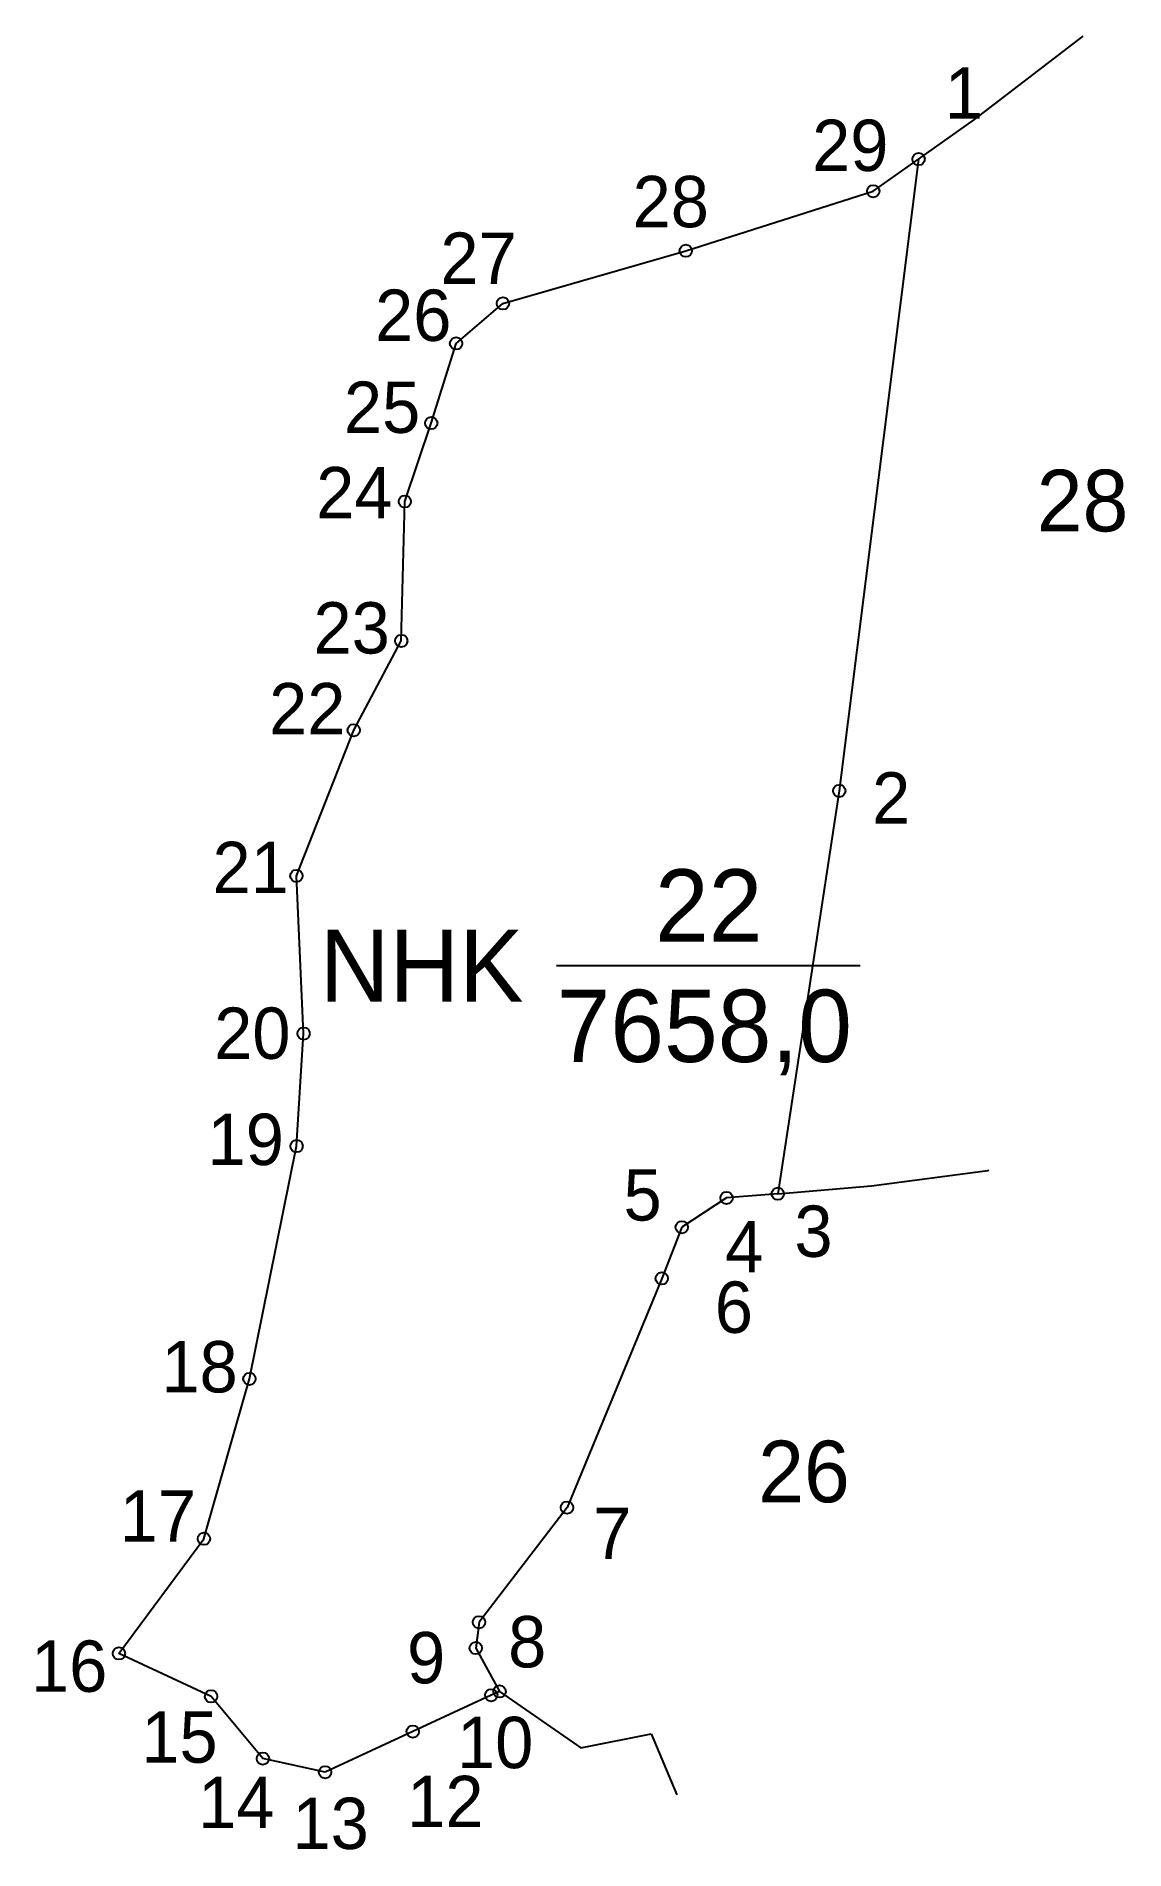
# Model space of a CAD drawing. Extents: x 545412 to 545530, y 1819732 to 1819928.
import ezdxf

# ---------------------------------------------------------------- set-up
doc = ezdxf.new("R2010")
doc.units = 0
for name, color, linetype in [('CanhThua', 7, 'Continuous'), ('MocDinhThua', 7, 'Continuous'), ('NhanDiaChinhThua', 7, 'Continuous'), ('NhanTuCan', 7, 'Continuous'), ('RauThua', 7, 'Continuous'), ('SoHieuDinhThua', 7, 'Continuous')]:
    doc.layers.add(name, color=color, linetype=linetype)

msp = doc.modelspace()

# ---------------------------------------------------------------- linework, layer by layer
at = {"layer": 'CanhThua'}
for p, q in [((545507.63, 1819914.99), (545499.02, 1819846.46)), ((545502.7, 1819911.5), (545507.63, 1819914.99)), ((545482.36, 1819905.05), (545502.7, 1819911.5)), ((545462.52, 1819899.34), (545482.36, 1819905.05)), ((545457.44, 1819894.99), (545462.52, 1819899.34)), ((545454.73, 1819886.35), (545457.44, 1819894.99)), ((545451.87, 1819877.85), (545454.73, 1819886.35)), ((545451.49, 1819862.73), (545451.87, 1819877.85)), ((545446.32, 1819853.04), (545451.49, 1819862.73)), ((545440.1, 1819837.24), (545446.32, 1819853.04)), ((545499.02, 1819846.46), (545492.34, 1819802.76)), ((545440.89, 1819820.13), (545440.1, 1819837.24)), ((545440.13, 1819807.93), (545440.89, 1819820.13)), ((545435.01, 1819782.68), (545440.13, 1819807.93)), ((545492.34, 1819802.76), (545486.79, 1819802.3)), ((545486.79, 1819802.3), (545481.93, 1819799.12)), ((545481.93, 1819799.12), (545479.75, 1819793.58)), ((545479.75, 1819793.58), (545469.47, 1819768.71)), ((545430.07, 1819765.34), (545435.01, 1819782.68)), ((545469.47, 1819768.71), (545459.92, 1819756.28)), ((545420.85, 1819752.89), (545430.07, 1819765.34)), ((545459.92, 1819756.28), (545459.57, 1819753.48)), ((545430.84, 1819748.24), (545420.85, 1819752.89)), ((545459.57, 1819753.48), (545462.15, 1819748.78)), ((545436.47, 1819741.48), (545430.84, 1819748.24)), ((545461.25, 1819748.36), (545452.73, 1819744.41)), ((545462.15, 1819748.78), (545461.25, 1819748.36)), ((545452.73, 1819744.41), (545443.22, 1819740)), ((545443.22, 1819740), (545436.47, 1819741.48))]:
    msp.add_line(p, q, dxfattribs=at)
at = {"layer": 'MocDinhThua'}
for centre in [(545507.63, 1819914.99), (545502.7, 1819911.5), (545482.36, 1819905.05), (545462.52, 1819899.34), (545457.44, 1819894.99), (545454.73, 1819886.35), (545451.87, 1819877.85), (545451.49, 1819862.73), (545446.32, 1819853.04), (545499.02, 1819846.46), (545440.1, 1819837.24), (545440.89, 1819820.13), (545440.13, 1819807.93), (545486.79, 1819802.3), (545492.34, 1819802.76), (545481.93, 1819799.12), (545479.75, 1819793.58), (545435.01, 1819782.68), (545469.47, 1819768.71), (545430.07, 1819765.34), (545459.92, 1819756.28), (545459.57, 1819753.48), (545420.85, 1819752.89), (545430.84, 1819748.24), (545461.25, 1819748.36), (545462.15, 1819748.78), (545452.73, 1819744.41), (545436.47, 1819741.48), (545443.22, 1819740)]:
    msp.add_circle(centre, 0.668, dxfattribs=at)
at = {"layer": 'NhanDiaChinhThua'}
msp.add_line((545468.34, 1819827.5), (545501.29, 1819827.5), dxfattribs=at)
at = {"layer": 'RauThua'}
for p, q in [((545513.7, 1819919.29), (545525.48, 1819928.32)), ((545507.63, 1819914.99), (545513.7, 1819919.29)), ((545502.53, 1819803.61), (545515.13, 1819805.27)), ((545502.53, 1819803.61), (545515.13, 1819805.27)), ((545515.13, 1819805.27), (545515.27, 1819805.31)), ((545515.13, 1819805.27), (545515.27, 1819805.31)), ((545492.34, 1819802.76), (545502.53, 1819803.61)), ((545492.34, 1819802.76), (545502.53, 1819803.61)), ((545462.15, 1819748.78), (545470.96, 1819742.64)), ((545470.96, 1819742.64), (545478.62, 1819744.18)), ((545478.62, 1819744.18), (545481.38, 1819737.56))]:
    msp.add_line(p, q, dxfattribs=at)

# ---------------------------------------------------------------- texts
at = {"layer": 'NhanDiaChinhThua'}
for s, p in [('22', (545479.02, 1819830.11)), ('NHK', (545442.63, 1819823.58)), ('7658,0', (545468.34, 1819817.05))]:
    msp.add_text(s, height=7.838, dxfattribs=at).set_placement(p)
at = {"layer": 'NhanTuCan'}
for s, p in [('28', (545520.45, 1819874.61)), ('26', (545490.22, 1819769.29))]:
    msp.add_text(s, height=6.683, dxfattribs=at).set_placement(p)
at = {"layer": 'SoHieuDinhThua'}
for s, height, p in [('1', 5.57, (545510.48, 1819919.38)), ('29', 5.569, (545496.07, 1819913.7)), ('28', 5.569, (545476.59, 1819907.6)), ('27', 5.569, (545455.73, 1819901.46)), ('26', 5.569, (545448.64, 1819895.27)), ('25', 5.569, (545445.26, 1819885.29)), ('24', 5.569, (545442.25, 1819876.03)), ('23', 5.569, (545441.96, 1819861.36)), ('22', 5.569, (545437.14, 1819852.59)), ('2', 5.57, (545502.58, 1819842.91)), ('21', 5.569, (545431, 1819835.37)), ('20', 5.569, (545431.18, 1819817.39)), ('19', 5.569, (545430.46, 1819805.87)), ('5', 5.57, (545475.6, 1819799.85)), ('3', 5.57, (545494.15, 1819795.91)), ('4', 5.57, (545486.63, 1819794.25)), ('6', 5.57, (545485.51, 1819787.67)), ('18', 5.569, (545425.45, 1819781.21)), ('17', 5.569, (545420.92, 1819765.02)), ('7', 5.57, (545472.31, 1819763.14)), ('8', 5.57, (545463.08, 1819751.38)), ('16', 5.569, (545411.3, 1819748.73)), ('9', 5.57, (545452.11, 1819749.65)), ('15', 5.569, (545423.27, 1819741.04)), ('10', 5.569, (545457.53, 1819740.45)), ('14', 5.569, (545429.44, 1819733.94)), ('12', 5.569, (545452.13, 1819734.05)), ('13', 5.569, (545439.68, 1819731.68))]:
    msp.add_text(s, height=height, dxfattribs=at).set_placement(p)

doc.saveas('drawing.dxf')
